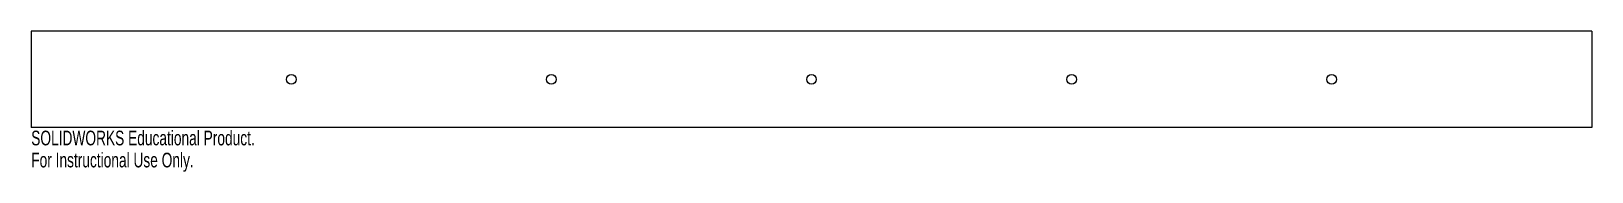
# Model space of a CAD drawing. Header units: inches. Extents: x -10.1 to 10.1, y -0.6 to 1.2.
import ezdxf

# ---------------------------------------------------------------- set-up
doc = ezdxf.new("R2010")
doc.units = ezdxf.units.IN
doc.header["$MEASUREMENT"] = 0
doc.styles.add('SLDTEXTSTYLE0', font='TXT', dxfattribs={"width": 0.7})

msp = doc.modelspace()

# ---------------------------------------------------------------- linework, layer by layer
at = {"color": 7, "linetype": 'Continuous', "lineweight": 25}
for p, q in [((-10.125, 1.25), (-10.125, 0)), ((10.125, 1.25), (-10.125, 1.25)), ((10.125, 1.25), (10.125, 0)), ((10.125, 0), (-10.125, 0))]:
    msp.add_line(p, q, dxfattribs=at)
for centre in [(-6.75, 0.625), (-3.375, 0.625), (0, 0.625), (3.375, 0.625), (6.75, 0.625)]:
    msp.add_circle(centre, 0.0625, dxfattribs=at)

# ---------------------------------------------------------------- texts
at = {"color": 7, "linetype": 'Continuous', "char_height": 0.1903, "attachment_point": 1, "style": 'SLDTEXTSTYLE0'}
for s, insert in [('SOLIDWORKS Educational Product.', (-10.125, -0.04)), ('For Instructional Use Only.', (-10.125, -0.326))]:
    msp.add_mtext(s, dxfattribs=dict(at, insert=insert))

doc.saveas('drawing.dxf')
